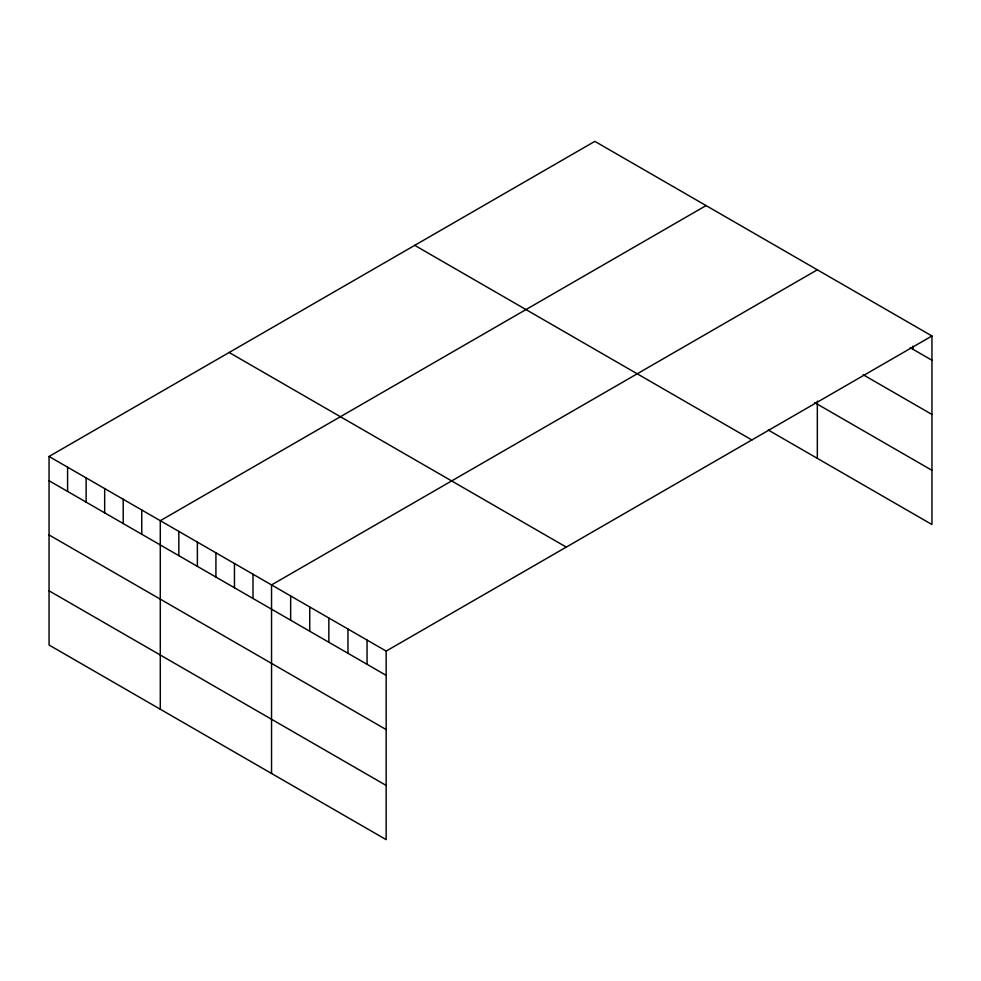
<?xml version="1.0" encoding="UTF-8"?>
<svg xmlns="http://www.w3.org/2000/svg" width="981" height="981" viewBox="0 0 981 981"><rect width="100%" height="100%" fill="white"/><g stroke="black" fill="none" stroke-linecap="round" stroke-linejoin="round"><path stroke-width="1.47" d="M931.95 335.98L594.842 141.362L49.05 456.472L49.05 645.02L386.158 839.638L386.158 651.09L931.95 335.98L931.95 524.528L768.331 430.07M706.087 205.581L160.295 520.703L160.295 709.238M817.332 269.812L271.541 584.921L271.541 773.469M910.294 347.74L931.95 360.235M863.182 374.754L931.95 414.448M814.684 402.615L931.95 470.316M414.73 245.348L751.838 439.966M229.162 352.486L566.27 547.104M49.05 456.472L386.158 651.09M49.05 480.727L386.158 675.345M49.05 534.939L386.158 729.57M49.05 590.807L386.158 785.425M912.845 346.17L912.845 349.211M817.332 401.119L817.332 458.36M367.053 640.066L367.053 664.321M347.948 629.042L347.948 653.297M328.843 618.005L328.843 642.261M309.738 606.981L309.738 631.237M290.646 595.957L290.646 620.2M253 574.216L253 598.471M234.459 563.511L234.459 587.766M215.918 552.806L215.918 577.061M197.377 542.101L197.377 566.356M178.836 531.395L178.836 555.651M141.755 509.997L141.755 534.253M123.214 499.292L123.214 523.547M104.673 488.587L104.673 512.842M86.132 477.882L86.132 502.137M67.591 467.177L67.591 491.432"/></g></svg>
